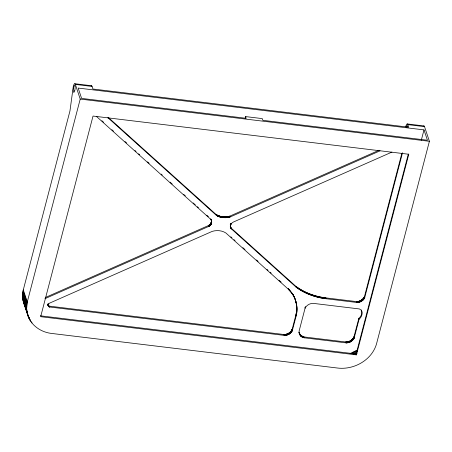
<?xml version="1.0" encoding="UTF-8"?>
<svg xmlns="http://www.w3.org/2000/svg" width="452" height="452" viewBox="0 0 452 452"><rect width="100%" height="100%" fill="white"/><g stroke="black" fill="none" stroke-linecap="round" stroke-linejoin="round"><path stroke-width="0.68" d="M47.861 304.857L49.104 306.117L283.907 334.514C287.336 334.616 290.879 332.593 292.156 329.333L295.862 315.123C297.721 307.682 296.405 299.473 292.06 293.116C296.263 299.84 298.241 308.174 296.15 315.988L292.438 330.197C291.167 333.457 287.625 335.474 284.195 335.378L49.392 306.976C47.714 306.761 47.268 301.857 48.471 306.337M423.569 126.125A5.221 1.322 -83.1 0 1 424.524 126.639L429.4 141.301L376.443 344.164C371.623 360.284 353.758 370.092 337.48 368.03L50.963 333.361C41.013 332.062 31.38 325.638 28.013 315.925L23.029 300.292L22.606 295.111L23.108 290.608L69.958 110.949L73.314 86.309A5.221 1.322 -83.1 0 1 75.348 84.405L92.055 86.428L92.92 89.016L408.676 127.21L407.817 124.622A5.221 1.322 -83.1 0 0 405.783 126.526M28.013 315.925L26.634 308.682L27.289 301.93L80.224 99.067L75.348 84.405M211.056 219.395C212.135 221.633 210.773 224.322 208.711 225.441L45.251 297.563M44.895 298.71L208.999 226.299C211.412 225.068 212.7 221.587 210.79 219.389L96.445 116.424M48.172 305.795L48.285 304.332L49.443 303.196L212.254 231.362C216.757 230.011 221.904 230.413 225.898 232.995L288.093 289.003L292.348 293.981M391.94 152.075L233.294 222.079C230.757 223.186 229.384 226.853 231.503 228.989L296.122 287.173C304.874 293.636 315.417 297.461 326.186 298.755L356.56 302.433C360.007 302.62 363.623 300.569 364.804 297.252L402.523 152.753M245.21 118.085L245.6 116.588L262.307 118.61L262.878 120.334L427.445 140.239L423.999 129.888L78.168 88.061L81.609 98.406L246.17 118.311L245.6 116.588M298.992 332.565L300.778 335.361L303.953 336.938L345.723 341.989C349.153 342.091 352.696 340.068 353.967 336.813L358.871 318.321A8.695 7.418 -18.4 0 0 361.38 309.993M230.723 227.78L230.311 226.548L231.215 228.13L295.834 286.314C304.586 292.777 315.134 296.602 325.898 297.896L356.272 301.569C359.719 301.761 363.335 299.71 364.521 296.388L401.879 153.256M359.063 319.248L359.159 319.185A8.695 7.418 -18.4 0 0 361.459 310.383L359.459 308.959L313.23 303.365C309.801 303.269 306.258 305.286 304.987 308.546L299.122 331.005C298.569 334.214 301.145 337.254 304.241 337.802L346.012 342.853C349.441 342.955 352.984 340.932 354.255 337.672L359.063 319.248L358.775 318.389M356.425 354.876L408.783 154.256L93.027 116.062L40.663 316.682L356.425 354.876L356.136 354.006L408.32 154.07M421.326 140.131L423.999 129.888M350.119 353.526L357.464 349.995M108.553 117.678L216.107 214.525C220.147 217.011 225.237 217.423 229.752 216.152L379.115 150.25M107.791 117.593L216.395 215.384C220.429 217.87 225.525 218.282 230.04 217.016L380.047 150.827M322.615 298.326L323.4 298.365L323.112 297.501M74.761 83.716L91.468 85.739M407.229 123.927L423.936 125.95M407.817 124.622L424.524 126.639M80.224 99.067L429.4 141.301M40.375 315.818L356.136 354.006M101.926 120.757L103.502 122.176M111.893 129.735L113.469 131.148M125.006 141.538L126.583 142.956M134.973 150.516L136.024 151.46M138.645 153.821L139.696 154.765M147.561 161.85L149.137 163.268M161.2 174.127L162.245 175.071M170.116 182.156L172.212 184.049M183.755 194.439L185.326 195.857M193.196 202.937L195.292 204.829M197.388 206.717L198.439 207.66M206.83 215.22L208.406 216.638M230.853 236.848L231.899 237.792M233.995 239.679L235.046 240.622M242.899 247.696L244.995 249.583M256.521 259.962L258.092 261.375M267.002 269.398L268.047 270.341M270.143 272.228L271.189 273.172M279.048 280.246L281.144 282.133M289.924 290.331L289.246 289.579L289.534 290.438M291.777 292.704L291.489 292.297L291.777 293.156M25.154 306.563L23.758 303.151M364.521 296.388L364.804 297.252M364.465 296.54L364.753 297.399M364.402 296.687L364.691 297.552M364.34 296.84L364.628 297.698M364.272 296.987L364.561 297.851M364.205 297.133L364.493 297.998M364.131 297.28L364.419 298.145M364.052 297.427L364.34 298.286M363.967 297.569L364.255 298.433M363.883 297.71L364.171 298.574M363.798 297.851L364.08 298.716M363.702 297.992L363.99 298.851M363.606 298.128L363.894 298.992M363.504 298.263L363.792 299.128M363.402 298.399L363.69 299.258M363.295 298.529L363.583 299.393M363.188 298.659L363.476 299.523M363.075 298.789L363.363 299.648M362.956 298.913L363.244 299.778M362.837 299.038L363.125 299.902M362.719 299.156L363.001 300.021M362.589 299.275L362.877 300.139M362.464 299.393L362.753 300.258M362.334 299.506L362.617 300.371M362.199 299.619L362.487 300.484M362.063 299.727L362.351 300.591M361.922 299.834L362.21 300.699M361.781 299.942L362.069 300.8M361.64 300.043L361.922 300.902M361.493 300.139L361.781 301.004M361.346 300.235L361.628 301.1M361.193 300.326L361.481 301.19M361.041 300.416L361.329 301.281M360.882 300.501L361.171 301.365M360.73 300.586L361.012 301.45M360.572 300.665L360.854 301.529M360.408 300.744L360.696 301.608M360.244 300.817L360.532 301.682M360.086 300.891L360.368 301.75M359.916 300.959L360.204 301.817M359.752 301.021L360.041 301.885M359.583 301.083L359.871 301.947M359.413 301.139L359.702 302.004M359.244 301.196L359.532 302.055M359.074 301.247L359.363 302.106M358.899 301.292L359.187 302.156M358.73 301.337L359.012 302.196M358.555 301.377L358.843 302.235M358.379 301.411L358.668 302.275M358.204 301.444L358.492 302.309M358.029 301.473L358.317 302.337M357.854 301.501L358.142 302.36M357.679 301.524L357.967 302.382M357.504 301.541L357.786 302.405M357.329 301.557L357.611 302.416M357.148 301.569L357.436 302.428M356.973 301.574L357.261 302.439M356.797 301.58L357.086 302.439M356.622 301.58L356.911 302.439M356.447 301.574L356.735 302.439M356.272 301.569L356.56 302.433M353.967 336.813L354.255 337.672M353.91 336.96L354.198 337.825M353.848 337.107L354.131 337.972M353.78 337.254L354.069 338.119M353.707 337.401L353.995 338.265M353.633 337.548L353.922 338.412M353.554 337.689L353.843 338.554M353.475 337.836L353.763 338.695M353.391 337.977L353.679 338.836M353.3 338.113L353.588 338.977M353.21 338.254L353.498 339.113M353.114 338.39L353.402 339.254M353.018 338.525L353.306 339.39M352.916 338.661L353.204 339.52M356.769 350.419L357.204 351.712M352.814 338.791L353.097 339.655M352.707 338.921L352.989 339.785M352.594 339.045L352.882 339.91M352.481 339.175L352.763 340.034M352.362 339.299L352.65 340.158M352.244 339.418L352.532 340.283M356.069 350.831L356.927 353.419M352.119 339.537L352.407 340.401M351.995 339.655L352.283 340.52M351.865 339.774L352.153 340.633M351.735 339.887L352.023 340.746M355.357 351.221L356.43 354.458M351.599 339.994L351.888 340.859M351.464 340.102L351.752 340.966M351.328 340.209L351.616 341.068M351.187 340.311L351.475 341.175M351.046 340.412L351.328 341.271M350.899 340.509L351.187 341.373M354.634 351.599L355.492 354.187M350.752 340.605L351.04 341.463M350.599 340.695L350.888 341.559M350.447 340.785L350.735 341.644M350.294 340.87L350.582 341.735M353.899 351.961L354.543 353.905M350.142 340.955L350.424 341.814M349.984 341.034L350.272 341.898M349.825 341.113L350.114 341.972M349.662 341.187L349.95 342.051M349.503 341.26L349.786 342.119M353.159 352.311L353.803 354.249M349.339 341.328L349.628 342.187M349.176 341.39L349.458 342.254M349.006 341.452L349.294 342.317M348.842 341.509L349.125 342.373M348.673 341.565L348.955 342.43M352.407 352.639L352.842 353.933M348.503 341.616L348.786 342.48M348.334 341.667L348.616 342.531M348.159 341.712L348.447 342.576M347.989 341.757L348.277 342.616M347.814 341.797L348.102 342.656M347.644 341.831L347.927 342.689M347.469 341.859L347.757 342.723M347.294 341.893L347.582 342.752M347.119 341.915L347.407 342.78M346.944 341.938L347.232 342.797M346.769 341.955L347.057 342.819M346.594 341.972L346.882 342.831M346.418 341.983L346.707 342.842M346.243 341.989L346.531 342.853M346.068 341.994L346.356 342.853M345.899 341.994L346.181 342.859M345.723 341.989L346.012 342.853M325.898 297.896L326.186 298.755M325.338 297.823L325.626 298.687M324.779 297.749L325.067 298.614M324.225 297.67L324.513 298.535M323.666 297.586L323.954 298.45M322.558 297.41L322.847 298.269M322.01 297.314L322.299 298.173M321.457 297.213L321.745 298.077M320.909 297.105L321.197 297.97M320.366 296.998L320.649 297.862M319.818 296.885L320.106 297.749M319.276 296.766L319.564 297.631M318.733 296.648L319.022 297.506M318.191 296.518L318.479 297.382M317.654 296.388L317.942 297.252M317.118 296.252L317.4 297.117M316.581 296.116L316.869 296.981M316.05 295.975L316.332 296.834M315.513 295.823L315.801 296.687M314.987 295.676L315.276 296.535M314.456 295.518L314.745 296.382M313.931 295.359L314.219 296.218M313.411 295.196L313.694 296.054M312.886 295.026L313.174 295.885M312.372 294.851L312.654 295.715M311.852 294.676L312.14 295.54M311.338 294.495L311.626 295.359M310.823 294.308L311.112 295.173M310.315 294.122L310.603 294.981M309.806 293.924L310.095 294.789M309.298 293.732L309.586 294.591M308.795 293.529L309.083 294.393M308.298 293.325L308.58 294.184M307.795 293.111L308.083 293.975M307.303 292.902L307.586 293.76M306.806 292.681L307.094 293.546M306.32 292.461L306.603 293.325M305.829 292.235L306.117 293.099M305.343 292.009L305.631 292.868M304.863 291.772L305.151 292.636M304.382 291.534L304.671 292.399M303.902 291.297L304.19 292.156M303.433 291.048L303.716 291.913M302.959 290.8L303.247 291.664M302.49 290.551L302.778 291.41M302.026 290.291L302.315 291.156M301.563 290.031L301.851 290.896M301.1 289.766L301.388 290.63M300.648 289.5L300.93 290.365M300.19 289.229L300.478 290.094M299.744 288.952L300.026 289.817M305.275 306.524L305.563 307.383M299.292 288.675L299.58 289.534M298.851 288.393L299.139 289.252M298.41 288.105L298.699 288.969M304.817 307.388L305.106 308.253M297.97 287.817L298.258 288.675M297.535 287.523L297.823 288.387M297.105 287.223L297.393 288.088M296.676 286.924L296.964 287.788M296.252 286.619L296.54 287.483M295.834 286.314L296.122 287.173M294.823 298.388L296.037 302.066M294.444 297.472L294.924 298.789M295.874 301.682L296.275 303.026M294.032 296.568L294.529 297.879M296.094 302.648L296.478 303.998M293.817 296.122L294.105 296.987M296.28 303.62L296.568 304.484M293.591 295.681L293.879 296.546M296.359 304.111L296.648 304.976M293.354 295.246L293.642 296.105M296.433 304.603L296.721 305.467M293.111 294.811L293.399 295.67M296.495 305.094L296.783 305.959M292.862 294.382L293.15 295.241M296.546 305.592L296.834 306.456M292.602 293.953L292.89 294.817M296.591 306.089L296.879 306.953M292.337 293.534L292.625 294.393M296.625 306.586L296.913 307.45M296.653 307.083L296.941 307.948M296.67 307.586L296.958 308.445M296.681 308.083L296.964 308.948M291.19 291.89L291.478 292.755M296.681 308.586L296.964 309.45M296.67 309.089L296.958 309.953M290.574 291.099L290.862 291.964M296.653 309.592L296.936 310.456M290.252 290.709L290.54 291.574M296.625 310.095L296.913 310.959M296.585 310.597L296.874 311.462M289.591 289.952L289.879 290.811M296.546 311.1L296.828 311.965M296.489 311.603L296.778 312.468M288.896 289.212L289.184 290.071M296.427 312.112L296.715 312.97M288.828 289.709L288.178 288.489L288.466 289.353M296.354 312.614L296.642 313.473M296.275 313.117L296.563 313.976M303.953 336.938L304.241 337.802M296.184 313.62L296.472 314.479M303.789 336.904L304.077 337.763M296.088 314.123L296.371 314.982M303.625 336.859L303.913 337.723M303.467 336.813L303.755 337.678M295.981 314.62L296.263 315.485M303.309 336.768L303.591 337.627M303.145 336.717L303.433 337.576M295.862 315.123L296.15 315.988M302.993 336.661L303.275 337.52M302.834 336.604L303.122 337.463M302.682 336.542L302.97 337.401M302.529 336.474L302.817 337.339M302.382 336.407L302.671 337.271M302.235 336.339L302.524 337.198M302.089 336.265L302.377 337.124M301.947 336.186L302.235 337.051M301.806 336.107L302.094 336.972M301.67 336.022L301.959 336.887M301.535 335.938L301.823 336.802M301.405 335.847L301.687 336.712M301.275 335.757L301.557 336.621M301.021 335.565L301.433 336.525M300.896 335.469L301.185 336.328M300.778 335.361L301.066 336.226M300.665 335.26L300.953 336.124M300.552 335.152L300.84 336.017M300.331 334.932L300.727 335.904M300.23 334.813L300.518 335.678M300.032 334.576L300.416 335.559M299.846 334.333L300.224 335.322M299.597 333.949L300.049 335.068M299.309 333.412L299.806 334.683M298.953 332.418L299.535 334.141M292.156 329.333L292.438 330.197M292.094 329.485L292.382 330.344M292.032 329.632L292.32 330.497M291.964 329.779L292.252 330.644M291.896 329.926L292.178 330.791M291.817 330.073L292.105 330.932M291.743 330.214L292.026 331.079M291.659 330.356L291.947 331.22M291.574 330.497L291.862 331.361M291.489 330.638L291.772 331.502M291.393 330.779L291.681 331.638M291.303 330.915L291.585 331.774M291.201 331.05L291.489 331.909M291.099 331.18L291.387 332.045M290.998 331.316L291.286 332.175M290.89 331.446L291.178 332.305M290.777 331.57L291.065 332.435M290.664 331.695L290.952 332.559M290.546 331.819L290.834 332.683M290.427 331.943L290.715 332.808M290.303 332.062L290.591 332.926M290.178 332.18L290.466 333.045M290.048 332.293L290.337 333.158M289.918 332.406L290.207 333.271M289.788 332.519L290.071 333.378M289.653 332.627L289.935 333.486M289.512 332.728L289.8 333.593M289.37 332.836L289.659 333.695M289.229 332.932L289.517 333.796M289.082 333.034L289.37 333.892M288.935 333.124L289.223 333.988M288.783 333.22L289.071 334.079M288.636 333.305L288.918 334.169M288.478 333.395L288.766 334.254M288.325 333.474L288.613 334.339M288.167 333.559L288.455 334.418M288.009 333.632L288.297 334.497M287.851 333.712L288.133 334.57M287.687 333.779L287.975 334.644M287.523 333.847L287.811 334.712M287.359 333.915L287.647 334.774M287.189 333.977L287.478 334.836M287.026 334.034L287.314 334.898M286.856 334.09L287.144 334.955M286.687 334.141L286.975 335.005M286.517 334.192L286.805 335.051M286.342 334.237L286.63 335.096M286.172 334.277L286.461 335.141M285.997 334.316L286.285 335.181M285.828 334.35L286.116 335.214M285.653 334.384L285.941 335.248M285.478 334.412L285.766 335.277M285.302 334.44L285.591 335.299M285.127 334.457L285.415 335.322M284.952 334.48L285.24 335.339M284.777 334.491L285.065 335.356M284.602 334.503L284.89 335.367M284.432 334.514L284.715 335.373M284.257 334.514L284.54 335.378M284.082 334.52L284.37 335.378M283.907 334.514L284.195 335.378M229.752 216.152L230.04 217.016M229.52 216.22L229.802 217.079M229.283 216.276L229.571 217.141M229.045 216.338L229.333 217.197M228.808 216.389L229.091 217.254M228.565 216.446L228.853 217.305M230.769 223.305L231.057 224.164M230.701 223.429L230.989 224.288M228.328 216.491L228.616 217.355M228.09 216.536L228.373 217.401M227.848 216.581L228.136 217.446M230.328 224.322L230.616 225.186M230.294 224.452L230.548 225.446M227.61 216.621L227.893 217.485M230.232 224.717L230.52 225.582M227.367 216.655L227.655 217.519M231.125 228.028L231.503 228.989M230.955 227.825L231.328 228.791M230.729 227.497L231.164 228.582M227.124 216.689L227.412 217.553M230.243 226.294L230.949 228.249M226.887 216.723L227.17 217.582M226.644 216.751L226.932 217.61M226.401 216.774L226.689 217.632M226.158 216.79L226.446 217.655M225.921 216.813L226.203 217.672M225.678 216.824L225.966 217.689M225.435 216.836L225.723 217.7M225.198 216.847L225.48 217.706M224.955 216.853L225.243 217.711M224.712 216.853L225 217.711M224.474 216.853L224.763 217.711M224.232 216.847L224.52 217.706M223.994 216.836L224.282 217.7M223.757 216.83L224.039 217.689M223.52 216.813L223.802 217.678M223.277 216.796L223.565 217.661M223.039 216.774L223.328 217.638M222.808 216.751L223.09 217.615M222.57 216.728L222.859 217.587M222.333 216.694L222.621 217.559M222.101 216.666L222.39 217.525M221.87 216.627L222.158 217.491M221.638 216.587L221.921 217.452M221.407 216.548L221.695 217.406M221.175 216.502L221.463 217.361M220.949 216.451L221.231 217.316M220.717 216.401L221.005 217.265M220.491 216.35L220.779 217.209M220.265 216.288L220.553 217.152M220.045 216.231L220.327 217.09M219.819 216.163L220.107 217.028M219.599 216.101L219.887 216.96M219.378 216.028L219.666 216.892M219.163 215.954L219.452 216.819M218.943 215.881L219.231 216.745M218.728 215.802L219.017 216.666M218.519 215.723L218.802 216.581M218.305 215.638L218.593 216.497M218.096 215.547L218.384 216.412M217.887 215.457L218.175 216.322M217.683 215.367L217.971 216.231M217.48 215.271L217.762 216.135M217.276 215.175L217.565 216.033M217.073 215.073L217.361 215.932M216.875 214.966L217.163 215.83M216.683 214.858L216.966 215.723M216.485 214.751L216.774 215.61M216.293 214.638L216.581 215.502M216.107 214.525L216.395 215.384M211.107 219.514L211.598 220.983M210.999 219.282L211.705 221.616M210.739 218.836L211.027 219.7M211.429 220.881L211.722 221.875M211.434 221.141L211.717 222.135M211.423 221.401L211.7 222.395M211.395 221.661L211.666 222.655M211.355 221.926L211.638 222.785M211.327 222.056L211.609 222.915M211.293 222.181L211.547 223.175M211.22 222.44L211.508 223.305M211.174 222.57L211.463 223.429M211.129 222.695L211.417 223.559M211.078 222.825L211.367 223.683M211.022 222.949L211.31 223.808M210.965 223.073L211.248 223.932M210.903 223.198L211.186 224.056M210.835 223.316L211.124 224.181M210.768 223.435L211.05 224.299M210.694 223.559L210.977 224.418M210.615 223.672L210.903 224.537M210.536 223.791L210.824 224.655M210.451 223.904L210.739 224.768M210.366 224.017L210.655 224.881M210.276 224.13L210.564 224.989M210.18 224.237L210.468 225.102M210.084 224.345L210.372 225.203M209.988 224.446L210.27 225.311M209.881 224.548L210.169 225.412M209.779 224.65L210.067 225.514M209.671 224.746L209.954 225.61M209.558 224.842L209.847 225.706M209.445 224.938L209.734 225.797M209.327 225.028L209.615 225.887M209.208 225.113L209.496 225.977M209.09 225.198L209.378 226.062M208.965 225.282L209.253 226.147M208.841 225.362L209.123 226.226M208.711 225.441L208.999 226.299M49.104 306.117L49.392 306.976M48.076 303.326L48.364 304.185M49.025 306.083L49.313 306.948M48.872 306.015L49.234 306.914M48.726 305.942L49.087 306.84M48.59 305.851L48.946 306.761M48.46 305.755L48.81 306.665M48.341 305.648L48.686 306.563M47.788 304.247L48.076 305.185M48.183 305.473L48.573 306.456M23.272 289.856L27.289 301.93M23.108 290.608L27.126 302.682M22.973 291.354L26.99 303.433M22.854 292.105L26.871 304.179M22.758 292.856L26.775 304.93M22.685 293.608L26.702 305.682M22.634 294.359L26.651 306.433M31.555 321.745L31.979 323.016M22.606 295.111L26.623 307.185M22.6 295.857L26.617 307.936M22.617 296.608L26.634 308.682M22.656 297.348L26.674 309.422M30.233 319.937L30.657 321.208M22.713 298.088L26.73 310.162M29.832 319.31L30.256 320.581M29.03 317.4L29.877 319.943M22.798 298.828L26.815 310.903M22.905 299.563L27.397 312.942M28.453 316.117L29.51 319.298M23.029 300.292L27.267 312.92M27.691 314.191L29.171 318.643M23.182 301.015L28.849 317.976M23.351 301.733L28.549 317.298M406.128 127.181A3.48 0.881 -83.1 0 1 407.568 126.842M91.106 85.914A5.221 1.322 -83.1 0 1 92.055 86.428M74.693 90.829A3.48 0.881 -83.1 0 0 74.631 85.451A3.48 0.881 -83.1 0 0 73.207 90.417A3.48 0.881 -83.1 0 0 74.693 90.829"/></g></svg>
